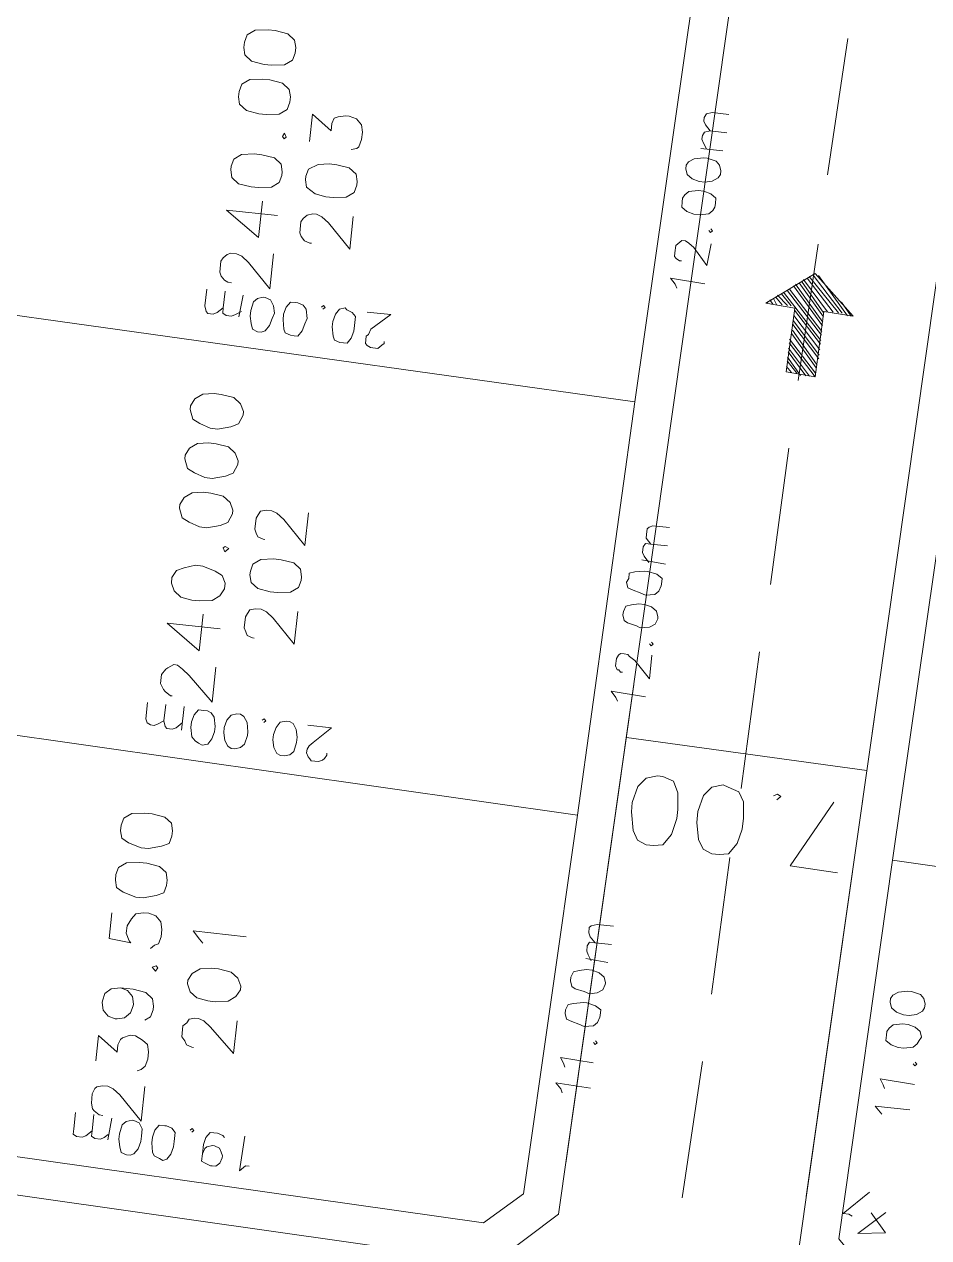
# Model space of a CAD drawing. Header units: metres. Extents: x -977055 to 805873, y -1033982 to 242021.
# Drawn here: x 2570.91 to 2597.05, y 963.42 to 998.53 of the extents above; entities that cross this region are included whole.
import ezdxf

# ---------------------------------------------------------------- set-up
doc = ezdxf.new("R2010")
doc.units = ezdxf.units.M
for name, color, linetype in [('PDF_acera', 7, 'Continuous'), ('PDF_areas por lote', 7, 'Continuous'), ('PDF_COTAS', 7, 'Continuous'), ('PDF_COTAS CONJUNTO', 7, 'Continuous'), ('PDF_linea de centro', 7, 'Continuous'), ('PDF_LOTES', 7, 'Continuous'), ('PDF_No. lotes', 7, 'Continuous'), ('PDF_VIAS', 7, 'Continuous')]:
    doc.layers.add(name, color=color, linetype=linetype)

# ---------------------------------------------------------------- blocks, each defined once
blk = doc.blocks.new('CALLE')
at = {"layer": 'PDF_acera', "lineweight": 9}
for points in [[(6.731424, -134.62848), (-5.673024, -101.945088), (-58.339008, -100.166976), (-59.69376, -101.437056), (-60.75216, -132.554016), (-59.48208, -133.908768), (5.673024, -136.11024)], [(10.499328, -142.926336), (22.522752, -174.551328), (21.464352, -176.033088), (-60.836832, -173.238912), (-62.106912, -171.88416), (-61.048512, -140.7672), (-59.69376, -139.49712), (8.975232, -141.8256)]]:
    blk.add_lwpolyline(points, close=True, dxfattribs=at)
at = {"layer": 'PDF_areas por lote', "lineweight": 9}
for points in [[(-58.339008, -123.240096), (-58.339008, -123.155424), (-58.254336, -123.028416), (-58.212, -122.98608), (-58.084992, -122.943744), (-57.873312, -122.943744), (-57.746304, -122.98608), (-57.703968, -123.028416), (-57.661632, -123.155424), (-57.661632, -123.282432), (-57.703968, -123.40944), (-57.830976, -123.578784), (-58.381344, -124.129152), (-57.57696, -124.129152)], [(-57.111264, -122.943744), (-56.51856, -122.943744), (-56.857248, -123.40944), (-56.687904, -123.40944), (-56.560896, -123.451776), (-56.51856, -123.494112), (-56.433888, -123.663456), (-56.433888, -123.790464), (-56.51856, -123.959808), (-56.603232, -124.086816), (-56.772576, -124.129152), (-56.94192, -124.129152), (-57.111264, -124.086816), (-57.195936, -124.002144), (-57.238272, -123.917472)], [(-55.375488, -123.324768), (-55.417824, -123.494112), (-55.544832, -123.62112), (-55.714176, -123.663456), (-55.756512, -123.663456), (-55.925856, -123.62112), (-56.052864, -123.494112), (-56.0952, -123.324768), (-56.0952, -123.282432), (-56.052864, -123.113088), (-55.925856, -122.98608), (-55.756512, -122.943744), (-55.714176, -122.943744), (-55.544832, -122.98608), (-55.417824, -123.113088), (-55.375488, -123.324768), (-55.375488, -123.62112), (-55.417824, -123.917472), (-55.544832, -124.086816), (-55.714176, -124.129152), (-55.798848, -124.129152), (-55.968192, -124.086816), (-56.052864, -123.959808)], [(-53.682048, -122.943744), (-54.274752, -122.943744), (-54.317088, -123.451776), (-54.274752, -123.40944), (-54.105408, -123.324768), (-53.936064, -123.324768), (-53.76672, -123.40944), (-53.639712, -123.494112), (-53.597376, -123.663456), (-53.597376, -123.790464), (-53.639712, -123.959808), (-53.76672, -124.086816), (-53.936064, -124.129152), (-54.105408, -124.129152), (-54.274752, -124.086816), (-54.317088, -124.002144), (-54.40176, -123.917472)], [(-48.559392, -123.790464), (-48.559392, -123.748128), (-48.47472, -123.62112), (-48.432384, -123.578784), (-48.305376, -123.494112), (-48.093696, -123.494112), (-47.966688, -123.578784), (-47.924352, -123.62112), (-47.83968, -123.748128), (-47.83968, -123.8328), (-47.924352, -123.959808), (-48.05136, -124.129152), (-48.601728, -124.721856), (-47.797344, -124.721856)], [(-46.908288, -124.721856), (-46.908288, -123.494112), (-47.458656, -124.298496), (-46.611936, -124.298496)], [(-38.94912, -124.129152), (-38.94912, -124.04448), (-38.906784, -123.959808), (-38.822112, -123.875136), (-38.73744, -123.8328), (-38.483424, -123.8328), (-38.398752, -123.875136), (-38.31408, -123.959808), (-38.271744, -124.04448), (-38.271744, -124.171488), (-38.31408, -124.298496), (-38.441088, -124.46784), (-38.991456, -125.018208), (-38.187072, -125.018208)], [(-37.298016, -125.018208), (-37.298016, -123.8328), (-37.848384, -124.637184), (-37.001664, -124.637184)]]:
    blk.add_lwpolyline(points, dxfattribs=at)
for points in [[(-52.92, -122.943744), (-53.089344, -122.98608), (-53.174016, -123.155424), (-53.258688, -123.451776), (-53.258688, -123.62112), (-53.174016, -123.917472), (-53.089344, -124.086816), (-52.92, -124.129152), (-52.792992, -124.129152), (-52.623648, -124.086816), (-52.49664, -123.917472), (-52.454304, -123.62112), (-52.454304, -123.451776), (-52.49664, -123.155424), (-52.623648, -122.98608), (-52.792992, -122.943744)], [(-51.776928, -122.943744), (-51.946272, -122.98608), (-52.030944, -123.155424), (-52.115616, -123.451776), (-52.115616, -123.62112), (-52.030944, -123.917472), (-51.946272, -124.086816), (-51.776928, -124.129152), (-51.64992, -124.129152), (-51.480576, -124.086816), (-51.353568, -123.917472), (-51.311232, -123.62112), (-51.311232, -123.451776), (-51.353568, -123.155424), (-51.480576, -122.98608), (-51.64992, -122.943744)], [(-45.976896, -123.494112), (-46.14624, -123.578784), (-46.273248, -123.748128), (-46.315584, -124.002144), (-46.315584, -124.171488), (-46.273248, -124.46784), (-46.14624, -124.637184), (-45.976896, -124.721856), (-45.849888, -124.721856), (-45.680544, -124.637184), (-45.595872, -124.46784), (-45.5112, -124.171488), (-45.5112, -124.002144), (-45.595872, -123.748128), (-45.680544, -123.578784), (-45.849888, -123.494112)], [(-44.24112, -123.494112), (-44.4528, -123.578784), (-44.537472, -123.748128), (-44.622144, -124.002144), (-44.622144, -124.171488), (-44.537472, -124.46784), (-44.4528, -124.637184), (-44.24112, -124.721856), (-44.156448, -124.721856), (-43.987104, -124.637184), (-43.860096, -124.46784), (-43.81776, -124.171488), (-43.81776, -124.002144), (-43.860096, -123.748128), (-43.987104, -123.578784), (-44.156448, -123.494112)], [(-43.098048, -123.494112), (-43.309728, -123.578784), (-43.3944, -123.748128), (-43.479072, -124.002144), (-43.479072, -124.171488), (-43.3944, -124.46784), (-43.309728, -124.637184), (-43.098048, -124.721856), (-43.013376, -124.721856), (-42.844032, -124.637184), (-42.717024, -124.46784), (-42.674688, -124.171488), (-42.674688, -124.002144), (-42.717024, -123.748128), (-42.844032, -123.578784), (-43.013376, -123.494112)], [(-41.954976, -123.494112), (-42.166656, -123.578784), (-42.251328, -123.748128), (-42.336, -124.002144), (-42.336, -124.171488), (-42.251328, -124.46784), (-42.166656, -124.637184), (-41.954976, -124.721856), (-41.870304, -124.721856), (-41.70096, -124.637184), (-41.573952, -124.46784), (-41.531616, -124.171488), (-41.531616, -124.002144), (-41.573952, -123.748128), (-41.70096, -123.578784), (-41.870304, -123.494112)], [(-36.366624, -123.8328), (-36.535968, -123.875136), (-36.662976, -124.04448), (-36.705312, -124.340832), (-36.705312, -124.510176), (-36.662976, -124.806528), (-36.535968, -124.975872), (-36.366624, -125.018208), (-36.281952, -125.018208), (-36.112608, -124.975872), (-35.9856, -124.806528), (-35.943264, -124.510176), (-35.943264, -124.340832), (-35.9856, -124.04448), (-36.112608, -123.875136), (-36.281952, -123.8328)], [(-34.673184, -123.8328), (-34.842528, -123.875136), (-34.969536, -124.04448), (-35.011872, -124.340832), (-35.011872, -124.510176), (-34.969536, -124.806528), (-34.842528, -124.975872), (-34.673184, -125.018208), (-34.546176, -125.018208), (-34.376832, -124.975872), (-34.249824, -124.806528), (-34.207488, -124.510176), (-34.207488, -124.340832), (-34.249824, -124.04448), (-34.376832, -123.875136), (-34.546176, -123.8328)], [(-33.530112, -123.8328), (-33.699456, -123.875136), (-33.826464, -124.04448), (-33.8688, -124.340832), (-33.8688, -124.510176), (-33.826464, -124.806528), (-33.699456, -124.975872), (-33.530112, -125.018208), (-33.403104, -125.018208), (-33.23376, -124.975872), (-33.106752, -124.806528), (-33.064416, -124.510176), (-33.064416, -124.340832), (-33.106752, -124.04448), (-33.23376, -123.875136), (-33.403104, -123.8328)], [(-54.82512, -124.002144), (-54.909792, -124.086816), (-54.82512, -124.129152), (-54.782784, -124.086816)], [(-45.045504, -124.594848), (-45.130176, -124.637184), (-45.045504, -124.721856), (-45.003168, -124.637184)], [(-35.477568, -124.933536), (-35.519904, -124.975872), (-35.477568, -125.018208), (-35.392896, -124.975872)]]:
    blk.add_lwpolyline(points, close=True, dxfattribs=at)
at = {"layer": 'PDF_COTAS', "lineweight": 9}
for points in [[(-58.720032, -123.028416), (-58.84704, -122.901408), (-58.889376, -122.816736), (-58.889376, -122.689728), (-58.84704, -122.605056), (-58.720032, -122.605056), (-58.339008, -122.605056)], [(-58.762368, -123.40944), (-58.84704, -123.324768), (-58.889376, -123.240096), (-58.889376, -123.113088), (-58.84704, -123.028416), (-58.720032, -123.028416), (-58.339008, -123.028416)], [(-49.152096, -123.663456), (-49.236768, -123.536448), (-49.279104, -123.451776), (-49.279104, -123.367104), (-49.236768, -123.282432), (-49.152096, -123.240096), (-48.771072, -123.240096)], [(-58.381344, -123.451776), (-58.889376, -123.40944)], [(-49.152096, -124.086816), (-49.279104, -123.959808), (-49.32144, -123.875136), (-49.32144, -123.748128), (-49.279104, -123.705792), (-49.152096, -123.663456), (-48.771072, -123.663456)], [(-39.541824, -124.002144), (-39.668832, -123.875136), (-39.711168, -123.790464), (-39.711168, -123.663456), (-39.668832, -123.62112), (-39.541824, -123.578784), (-39.1608, -123.578784)], [(-48.771072, -124.086816), (-49.32144, -124.086816)], [(-39.58416, -124.425504), (-39.668832, -124.298496), (-39.711168, -124.213824), (-39.711168, -124.086816), (-39.668832, -124.002144), (-39.541824, -124.002144), (-39.1608, -124.002144)], [(-39.203136, -124.425504), (-39.711168, -124.383168)], [(-58.508352, -125.31456), (-58.466016, -125.356896), (-58.42368, -125.31456), (-58.466016, -125.272224)], [(-58.974048, -125.610912), (-58.84704, -125.653248), (-58.804704, -125.695584), (-58.762368, -125.822592), (-58.762368, -125.864928), (-58.804704, -125.991936), (-58.889376, -126.034272), (-58.974048, -126.076608), (-59.016384, -126.076608), (-59.143392, -126.034272), (-59.228064, -125.9496), (-59.228064, -125.864928), (-59.228064, -125.822592), (-59.185728, -125.695584), (-59.143392, -125.610912), (-58.974048, -125.610912), (-58.762368, -125.610912), (-58.593024, -125.653248), (-58.466016, -125.73792), (-58.466016, -125.822592), (-58.466016, -125.907264), (-58.508352, -126.034272), (-58.550688, -126.076608)], [(-48.940416, -125.9496), (-48.89808, -125.991936), (-48.855744, -125.9496), (-48.89808, -125.907264)], [(-39.330144, -126.288288), (-39.287808, -126.330624), (-39.245472, -126.288288), (-39.287808, -126.245952)], [(-59.143392, -126.711648), (-59.143392, -126.626976), (-59.2704, -126.499968), (-58.466016, -126.542304)], [(-49.490784, -127.473696), (-49.53312, -127.473696), (-49.617792, -127.43136), (-49.660128, -127.389024), (-49.702464, -127.304352), (-49.702464, -127.135008), (-49.660128, -127.092672), (-49.617792, -127.050336), (-49.53312, -127.008), (-49.448448, -127.008), (-49.363776, -127.050336), (-49.279104, -127.135008), (-48.89808, -127.516032), (-48.89808, -126.965664)], [(-39.922848, -127.770048), (-39.965184, -127.770048), (-40.00752, -127.727712), (-40.049856, -127.685376), (-40.092192, -127.64304), (-40.092192, -127.473696), (-40.049856, -127.389024), (-40.00752, -127.346688), (-39.922848, -127.346688), (-39.838176, -127.346688), (-39.79584, -127.389024), (-39.668832, -127.43136), (-39.287808, -127.85472), (-39.287808, -127.304352)], [(-56.687904, -133.697088), (-56.603232, -133.654752), (-56.476224, -133.527744), (-56.51856, -134.332128)], [(-56.0952, -133.697088), (-56.010528, -133.654752), (-55.88352, -133.57008), (-55.925856, -134.332128)], [(-53.597376, -134.4168), (-53.55504, -133.908768)], [(-53.597376, -134.035776), (-53.470368, -133.951104), (-53.385696, -133.908768), (-53.258688, -133.908768), (-53.174016, -133.951104), (-53.174016, -134.078112), (-53.174016, -134.459136)], [(-53.174016, -134.078112), (-53.047008, -133.951104), (-52.962336, -133.908768), (-52.835328, -133.908768), (-52.792992, -133.951104), (-52.750656, -134.078112), (-52.750656, -134.459136)], [(-47.585664, -133.99344), (-47.500992, -133.951104), (-47.373984, -133.824096), (-47.41632, -134.62848)], [(-46.908288, -134.035776), (-46.908288, -133.99344), (-46.865952, -133.951104), (-46.865952, -133.908768), (-46.78128, -133.866432), (-46.611936, -133.866432), (-46.527264, -133.908768), (-46.484928, -133.951104), (-46.484928, -134.035776), (-46.484928, -134.120448), (-46.527264, -134.162784), (-46.611936, -134.289792), (-46.99296, -134.670816), (-46.442592, -134.670816)], [(-37.975392, -134.332128), (-37.89072, -134.289792), (-37.763712, -134.162784), (-37.806048, -134.967168)], [(-55.46016, -134.289792), (-55.502496, -134.332128), (-55.46016, -134.374464), (-55.417824, -134.332128)], [(-44.325792, -134.755488), (-44.283456, -134.20512)], [(-44.325792, -134.374464), (-44.198784, -134.247456), (-44.114112, -134.20512), (-43.987104, -134.20512), (-43.902432, -134.247456), (-43.902432, -134.374464), (-43.902432, -134.755488)], [(-43.902432, -134.374464), (-43.775424, -134.247456), (-43.690752, -134.247456), (-43.563744, -134.247456), (-43.521408, -134.289792), (-43.479072, -134.374464), (-43.479072, -134.755488)], [(-37.340352, -134.374464), (-37.340352, -134.332128), (-37.298016, -134.247456), (-37.25568, -134.20512), (-37.171008, -134.20512), (-37.001664, -134.20512), (-36.959328, -134.247456), (-36.916992, -134.289792), (-36.874656, -134.332128), (-36.874656, -134.4168), (-36.916992, -134.501472), (-37.001664, -134.62848), (-37.382688, -134.967168), (-36.874656, -135.009504)], [(-46.188576, -134.586144), (-46.230912, -134.62848), (-46.188576, -134.670816), (-46.14624, -134.62848)], [(-34.71552, -135.05184), (-34.71552, -134.543808)], [(-34.71552, -134.670816), (-34.588512, -134.586144), (-34.50384, -134.543808), (-34.419168, -134.543808), (-34.334496, -134.586144), (-34.29216, -134.713152), (-34.29216, -135.094176)], [(-34.29216, -134.713152), (-34.165152, -134.586144), (-34.08048, -134.543808), (-33.995808, -134.543808), (-33.911136, -134.586144), (-33.8688, -134.713152), (-33.8688, -135.094176)], [(-36.578304, -134.924832), (-36.62064, -134.967168), (-36.578304, -135.009504), (-36.535968, -134.967168)], [(-58.804704, -140.640192), (-58.762368, -140.55552), (-58.762368, -140.428512), (-58.212, -140.97888)], [(-58.63536, -141.40224), (-59.185728, -140.809536), (-59.101056, -141.444576), (-58.677696, -141.063552)], [(-56.391552, -141.063552), (-56.349216, -141.021216), (-56.222208, -140.894208), (-56.222208, -141.698592)], [(-55.798848, -141.063552), (-55.714176, -141.021216), (-55.587168, -140.936544), (-55.629504, -141.740928)], [(-55.163808, -141.656256), (-55.206144, -141.698592), (-55.163808, -141.740928), (-55.121472, -141.698592)]]:
    blk.add_lwpolyline(points, dxfattribs=at)
for points in [[(-59.185728, -123.959808), (-59.143392, -124.04448), (-59.016384, -124.129152), (-58.84704, -124.171488), (-58.720032, -124.171488), (-58.550688, -124.171488), (-58.42368, -124.086816), (-58.381344, -123.959808), (-58.381344, -123.917472), (-58.42368, -123.790464), (-58.508352, -123.705792), (-58.720032, -123.663456), (-58.84704, -123.663456), (-59.016384, -123.705792), (-59.143392, -123.748128), (-59.185728, -123.875136)], [(-49.617792, -124.594848), (-49.575456, -124.721856), (-49.448448, -124.806528), (-49.279104, -124.848864), (-49.152096, -124.848864), (-48.940416, -124.806528), (-48.855744, -124.721856), (-48.813408, -124.637184), (-48.813408, -124.552512), (-48.813408, -124.425504), (-48.940416, -124.340832), (-49.10976, -124.298496), (-49.236768, -124.298496), (-49.448448, -124.340832), (-49.53312, -124.425504), (-49.575456, -124.510176)], [(-59.228064, -124.721856), (-59.185728, -124.806528), (-59.05872, -124.8912), (-58.889376, -124.933536), (-58.762368, -124.933536), (-58.550688, -124.933536), (-58.466016, -124.848864), (-58.42368, -124.721856), (-58.42368, -124.67952), (-58.42368, -124.552512), (-58.550688, -124.46784), (-58.720032, -124.425504), (-58.84704, -124.425504), (-59.05872, -124.46784), (-59.143392, -124.510176), (-59.185728, -124.637184)], [(-40.00752, -124.933536), (-39.965184, -125.018208), (-39.838176, -125.10288), (-39.668832, -125.145216), (-39.541824, -125.187552), (-39.37248, -125.145216), (-39.245472, -125.060544), (-39.203136, -124.933536), (-39.203136, -124.8912), (-39.245472, -124.764192), (-39.330144, -124.67952), (-39.541824, -124.637184), (-39.668832, -124.637184), (-39.838176, -124.67952), (-39.965184, -124.721856), (-40.00752, -124.848864)], [(-49.617792, -125.356896), (-49.575456, -125.483904), (-49.490784, -125.568576), (-49.279104, -125.610912), (-49.194432, -125.610912), (-48.982752, -125.568576), (-48.855744, -125.483904), (-48.813408, -125.399232), (-48.813408, -125.31456), (-48.855744, -125.187552), (-48.982752, -125.10288), (-49.152096, -125.060544), (-49.279104, -125.060544), (-49.448448, -125.10288), (-49.575456, -125.187552), (-49.617792, -125.272224)], [(-40.00752, -125.695584), (-40.00752, -125.780256), (-39.880512, -125.864928), (-39.711168, -125.907264), (-39.58416, -125.9496), (-39.37248, -125.907264), (-39.287808, -125.822592), (-39.245472, -125.695584), (-39.245472, -125.653248), (-39.245472, -125.52624), (-39.37248, -125.441568), (-39.541824, -125.399232), (-39.668832, -125.399232), (-39.880512, -125.441568), (-39.965184, -125.483904), (-40.00752, -125.610912)], [(-49.660128, -126.499968), (-49.617792, -126.626976), (-49.53312, -126.711648), (-49.32144, -126.753984), (-49.194432, -126.753984), (-49.025088, -126.711648), (-48.89808, -126.626976), (-48.855744, -126.542304), (-48.855744, -126.457632), (-48.89808, -126.330624), (-49.025088, -126.245952), (-49.194432, -126.203616), (-49.32144, -126.203616), (-49.490784, -126.245952), (-49.617792, -126.330624), (-49.660128, -126.415296)], [(-40.049856, -126.838656), (-40.049856, -126.923328), (-39.922848, -127.008), (-39.753504, -127.050336), (-39.626496, -127.050336), (-39.414816, -127.050336), (-39.330144, -126.965664), (-39.287808, -126.838656), (-39.245472, -126.79632), (-39.287808, -126.669312), (-39.414816, -126.58464), (-39.58416, -126.542304), (-39.711168, -126.542304), (-39.922848, -126.58464), (-40.00752, -126.626976), (-40.049856, -126.753984)], [(-54.867456, -133.57008), (-54.994464, -133.612416), (-55.0368, -133.739424), (-55.079136, -133.908768), (-55.121472, -134.035776), (-55.079136, -134.247456), (-54.994464, -134.332128), (-54.867456, -134.374464), (-54.82512, -134.374464), (-54.698112, -134.374464), (-54.61344, -134.247456), (-54.571104, -134.035776), (-54.571104, -133.951104), (-54.61344, -133.739424), (-54.655776, -133.612416), (-54.782784, -133.57008)], [(-54.105408, -133.612416), (-54.232416, -133.654752), (-54.274752, -133.739424), (-54.317088, -133.951104), (-54.359424, -134.078112), (-54.317088, -134.247456), (-54.232416, -134.374464), (-54.105408, -134.4168), (-54.063072, -134.4168), (-53.936064, -134.374464), (-53.851392, -134.247456), (-53.809056, -134.078112), (-53.809056, -133.951104), (-53.851392, -133.78176), (-53.893728, -133.654752), (-54.020736, -133.612416)], [(-45.595872, -133.908768), (-45.72288, -133.951104), (-45.765216, -134.035776), (-45.807552, -134.247456), (-45.849888, -134.332128), (-45.807552, -134.543808), (-45.72288, -134.670816), (-45.595872, -134.713152), (-45.553536, -134.713152), (-45.426528, -134.670816), (-45.341856, -134.543808), (-45.29952, -134.374464), (-45.29952, -134.247456), (-45.341856, -134.078112), (-45.384192, -133.951104), (-45.5112, -133.908768)], [(-44.833824, -133.908768), (-44.960832, -133.951104), (-45.003168, -134.078112), (-45.045504, -134.247456), (-45.08784, -134.374464), (-45.045504, -134.586144), (-44.960832, -134.670816), (-44.833824, -134.713152), (-44.791488, -134.713152), (-44.66448, -134.713152), (-44.579808, -134.586144), (-44.537472, -134.374464), (-44.537472, -134.289792), (-44.579808, -134.078112), (-44.622144, -133.951104), (-44.749152, -133.951104)], [(-35.9856, -134.247456), (-36.112608, -134.247456), (-36.19728, -134.374464), (-36.239616, -134.543808), (-36.239616, -134.670816), (-36.19728, -134.882496), (-36.112608, -134.967168), (-36.027936, -135.009504), (-35.943264, -135.009504), (-35.816256, -135.009504), (-35.731584, -134.882496), (-35.689248, -134.713152), (-35.689248, -134.586144), (-35.731584, -134.374464), (-35.816256, -134.289792), (-35.900928, -134.247456)], [(-35.223552, -134.247456), (-35.35056, -134.289792), (-35.435232, -134.4168), (-35.477568, -134.586144), (-35.477568, -134.713152), (-35.435232, -134.882496), (-35.35056, -135.009504), (-35.265888, -135.05184), (-35.181216, -135.05184), (-35.054208, -135.009504), (-34.969536, -134.924832), (-34.9272, -134.713152), (-34.9272, -134.62848), (-34.969536, -134.4168), (-35.054208, -134.289792), (-35.13888, -134.247456)], [(-54.571104, -140.97888), (-54.698112, -140.97888), (-54.782784, -141.105888), (-54.82512, -141.275232), (-54.82512, -141.40224), (-54.782784, -141.61392), (-54.698112, -141.698592), (-54.61344, -141.740928), (-54.528768, -141.783264), (-54.40176, -141.740928), (-54.317088, -141.61392), (-54.274752, -141.444576), (-54.274752, -141.317568), (-54.317088, -141.105888), (-54.40176, -141.021216), (-54.486432, -140.97888)], [(-53.809056, -140.97888), (-53.936064, -141.021216), (-54.020736, -141.148224), (-54.063072, -141.317568), (-54.063072, -141.444576), (-54.020736, -141.61392), (-53.936064, -141.740928), (-53.851392, -141.783264), (-53.76672, -141.783264), (-53.639712, -141.740928), (-53.55504, -141.656256), (-53.512704, -141.444576), (-53.512704, -141.359904), (-53.55504, -141.148224), (-53.639712, -141.021216), (-53.724384, -140.97888)]]:
    blk.add_lwpolyline(points, close=True, dxfattribs=at)
at = {"layer": 'PDF_COTAS CONJUNTO', "lineweight": 9}
for points in [[(-58.296672, -133.951104), (-47.162304, -134.332128)], [(-48.390048, -134.289792), (-48.559392, -139.878144)], [(-58.466016, -139.539456), (-47.373984, -139.92048)]]:
    blk.add_lwpolyline(points, dxfattribs=at)
at = {"layer": 'PDF_COTAS CONJUNTO', "lineweight": 20}
for points in [[(-50.8032, -135.178848), (-50.760864, -135.390528), (-50.506848, -135.559872), (-50.125824, -135.644544), (-49.914144, -135.644544), (-49.53312, -135.602208), (-49.279104, -135.4752), (-49.194432, -135.221184), (-49.194432, -135.094176), (-49.279104, -134.84016), (-49.490784, -134.670816), (-49.871808, -134.586144), (-50.083488, -134.586144), (-50.506848, -134.670816), (-50.718528, -134.797824), (-50.8032, -135.009504)], [(-50.845536, -136.702944), (-50.8032, -136.914624), (-50.549184, -137.083968), (-50.210496, -137.16864), (-49.95648, -137.16864), (-49.575456, -137.126304), (-49.363776, -136.999296), (-49.279104, -136.74528), (-49.236768, -136.618272), (-49.32144, -136.364256), (-49.53312, -136.194912), (-49.914144, -136.11024), (-50.16816, -136.11024), (-50.549184, -136.194912), (-50.760864, -136.32192), (-50.845536, -136.5336)]]:
    blk.add_lwpolyline(points, close=True, dxfattribs=at)
for points in [[(-49.448448, -137.888352), (-49.363776, -137.973024), (-49.32144, -137.888352), (-49.363776, -137.80368)], [(-50.972544, -139.454784), (-50.930208, -138.354048), (-49.363776, -139.200768)]]:
    blk.add_lwpolyline(points, dxfattribs=at)
at = {"layer": 'PDF_linea de centro', "lineweight": 9}
for points in [[(-58.804704, -136.702944), (-55.629504, -136.829952)], [(-54.063072, -136.872288), (-50.887872, -136.95696)], [(-49.279104, -137.041632), (-46.103904, -137.126304)], [(-44.537472, -137.210976), (-41.362272, -137.295648)], [(-39.79584, -137.337984), (-36.62064, -137.464992)], [(-35.011872, -137.507328), (-31.836672, -137.634336)]]:
    blk.add_lwpolyline(points, dxfattribs=at)
at = {"layer": 'PDF_LOTES', "lineweight": 20}
for points in [[(-59.101056, -133.062048), (-50.295168, -133.3584), (-49.7448, -117.355392), (-59.355072, -117.016704), (-59.863104, -132.215328)], [(-50.295168, -133.3584), (-40.684896, -133.654752), (-40.176864, -117.69408), (-49.7448, -117.355392)], [(-40.684896, -133.654752), (-31.11696, -133.99344), (-30.566592, -117.990432), (-40.176864, -117.69408)], [(-60.667488, -156.346848), (-51.099552, -156.685536), (-50.549184, -140.682528), (-59.355072, -140.386176), (-60.159456, -141.19056)], [(-51.099552, -156.685536), (-41.48928, -157.024224), (-40.938912, -141.021216), (-50.549184, -140.682528)]]:
    blk.add_lwpolyline(points, close=True, dxfattribs=at)
at = {"layer": 'PDF_No. lotes', "lineweight": 20}
for points in [[(-56.560896, -125.145216), (-56.560896, -125.10288), (-56.51856, -124.975872), (-56.433888, -124.933536), (-56.349216, -124.848864), (-56.0952, -124.848864), (-56.010528, -124.933536), (-55.925856, -124.975872), (-55.88352, -125.10288), (-55.88352, -125.187552), (-55.925856, -125.31456), (-56.052864, -125.483904), (-56.603232, -126.076608), (-55.841184, -126.076608)], [(-54.147744, -125.10288), (-54.063072, -125.018208), (-53.893728, -124.848864), (-53.893728, -126.076608)], [(-47.035296, -125.52624), (-47.035296, -125.483904), (-46.99296, -125.356896), (-46.908288, -125.31456), (-46.823616, -125.272224), (-46.5696, -125.272224), (-46.484928, -125.31456), (-46.400256, -125.356896), (-46.35792, -125.483904), (-46.35792, -125.610912), (-46.400256, -125.73792), (-46.527264, -125.907264), (-47.077632, -126.457632), (-46.315584, -126.457632)], [(-44.749152, -125.52624), (-44.749152, -125.483904), (-44.706816, -125.356896), (-44.622144, -125.31456), (-44.537472, -125.272224), (-44.283456, -125.272224), (-44.198784, -125.31456), (-44.114112, -125.356896), (-44.071776, -125.483904), (-44.071776, -125.610912), (-44.114112, -125.73792), (-44.24112, -125.907264), (-44.791488, -126.457632), (-44.02944, -126.457632)], [(-37.848384, -125.864928), (-37.848384, -125.822592), (-37.806048, -125.695584), (-37.721376, -125.610912), (-37.636704, -125.568576), (-37.382688, -125.568576), (-37.298016, -125.610912), (-37.213344, -125.695584), (-37.171008, -125.822592), (-37.171008, -125.907264), (-37.213344, -126.034272), (-37.340352, -126.203616), (-37.89072, -126.753984), (-37.128672, -126.753984)], [(-35.519904, -125.568576), (-34.884864, -125.568576), (-35.223552, -126.034272), (-35.054208, -126.034272), (-34.9272, -126.076608), (-34.884864, -126.16128), (-34.842528, -126.330624), (-34.842528, -126.415296), (-34.884864, -126.58464), (-35.011872, -126.711648), (-35.181216, -126.753984), (-35.35056, -126.753984), (-35.519904, -126.711648), (-35.56224, -126.669312), (-35.604576, -126.542304)]]:
    blk.add_lwpolyline(points, dxfattribs=at)
for points in [[(-55.121472, -124.848864), (-55.290816, -124.933536), (-55.417824, -125.10288), (-55.46016, -125.356896), (-55.46016, -125.52624), (-55.417824, -125.822592), (-55.290816, -125.991936), (-55.121472, -126.076608), (-55.0368, -126.076608), (-54.867456, -125.991936), (-54.740448, -125.822592), (-54.698112, -125.52624), (-54.698112, -125.356896), (-54.740448, -125.10288), (-54.867456, -124.933536), (-55.0368, -124.848864)], [(-45.595872, -125.272224), (-45.765216, -125.31456), (-45.892224, -125.483904), (-45.93456, -125.780256), (-45.93456, -125.9496), (-45.892224, -126.245952), (-45.765216, -126.415296), (-45.595872, -126.457632), (-45.5112, -126.457632), (-45.341856, -126.415296), (-45.214848, -126.245952), (-45.172512, -125.9496), (-45.172512, -125.780256), (-45.214848, -125.483904), (-45.341856, -125.31456), (-45.5112, -125.272224)], [(-36.40896, -125.568576), (-36.578304, -125.610912), (-36.705312, -125.822592), (-36.747648, -126.076608), (-36.747648, -126.245952), (-36.705312, -126.542304), (-36.578304, -126.711648), (-36.40896, -126.753984), (-36.324288, -126.753984), (-36.154944, -126.711648), (-36.027936, -126.542304), (-35.9856, -126.245952), (-35.9856, -126.076608), (-36.027936, -125.822592), (-36.154944, -125.610912), (-36.324288, -125.568576)]]:
    blk.add_lwpolyline(points, close=True, dxfattribs=at)
at = {"layer": 'PDF_VIAS', "lineweight": 20}
blk.add_lwpolyline([(-38.1024, -136.406592), (-38.144736, -137.083968), (-39.626496, -137.041632), (-39.668832, -137.719008), (-38.144736, -137.761344), (-38.187072, -138.43872), (-37.298016, -137.464992)], close=True, dxfattribs=at)
at = {"layer": 'PDF_VIAS', "lineweight": 9}
for points in [[(-38.1024, -136.448928), (-38.060064, -136.448928)], [(-38.1024, -136.575936), (-38.017728, -136.491264)], [(-38.1024, -136.660608), (-37.975392, -136.575936)], [(-38.1024, -136.787616), (-37.933056, -136.618272)], [(-38.1024, -136.914624), (-37.89072, -136.660608)], [(-38.822112, -137.761344), (-37.806048, -136.787616)], [(-38.695104, -137.761344), (-37.763712, -136.872288)], [(-38.610432, -137.761344), (-37.721376, -136.914624)], [(-38.1024, -136.999296), (-37.848384, -136.74528)], [(-39.668832, -137.38032), (-39.287808, -137.041632)], [(-39.668832, -137.507328), (-39.1608, -137.041632)], [(-39.668832, -137.592), (-39.076128, -137.041632)], [(-39.668832, -137.719008), (-38.94912, -137.041632)], [(-39.626496, -137.041632), (-39.626496, -137.041632)], [(-39.626496, -137.16864), (-39.499488, -137.041632)], [(-39.626496, -137.295648), (-39.37248, -137.041632)], [(-39.58416, -137.719008), (-38.864448, -137.041632)], [(-39.457152, -137.719008), (-38.73744, -137.083968)], [(-39.37248, -137.719008), (-38.652768, -137.083968)], [(-39.245472, -137.761344), (-38.52576, -137.083968)], [(-39.1608, -137.761344), (-38.441088, -137.083968)], [(-39.033792, -137.761344), (-38.31408, -137.083968)], [(-38.906784, -137.761344), (-38.187072, -137.083968)], [(-38.483424, -137.761344), (-37.636704, -136.999296)], [(-38.398752, -137.761344), (-37.594368, -137.041632)], [(-38.271744, -137.761344), (-37.552032, -137.126304)], [(-38.187072, -137.761344), (-37.509696, -137.16864)], [(-38.144736, -137.846016), (-37.46736, -137.210976)], [(-38.187072, -138.311712), (-37.340352, -137.549664)], [(-38.144736, -137.973024), (-37.425024, -137.295648)], [(-38.144736, -138.100032), (-37.382688, -137.337984)], [(-38.144736, -138.184704), (-37.340352, -137.422656)], [(-38.187072, -138.396384), (-37.89072, -138.142368)]]:
    blk.add_lwpolyline(points, dxfattribs=at)

msp = doc.modelspace()

# ---------------------------------------------------------------- block references
at = {"xscale": 1.255773352820658, "yscale": 1.255773352820658, "zscale": 1.255773352820658, "rotation": 83.85573648860341}
msp.add_blockref('CALLE', (2427.15058, 1056.36283, 1015.371), dxfattribs=at)

doc.saveas('drawing.dxf')
